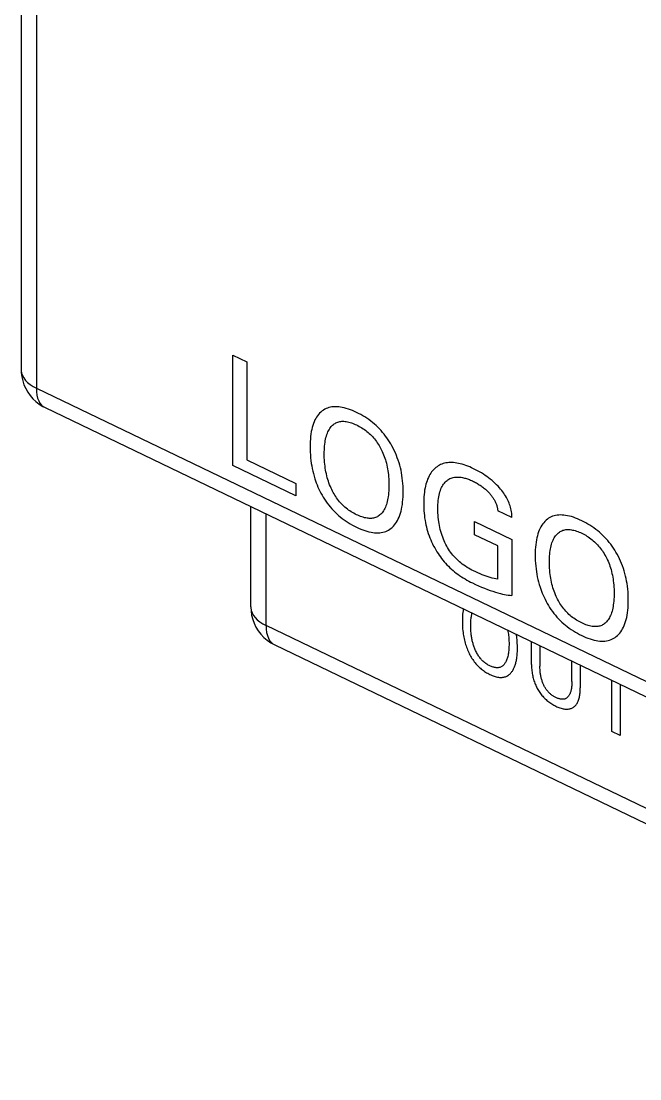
# Model space of a CAD drawing. Extents: x 0 to 420, y 0 to 297.
# Drawn here: x 150.88 to 165.53, y 126.44 to 151.48 of the extents above; entities that cross this region are included whole.
import ezdxf

# ---------------------------------------------------------------- set-up
doc = ezdxf.new("R2010")
doc.units = 0
doc.header["$LTSCALE"] = 23.1
doc.layers.add('40000_ISO', color=7, linetype='CONTINUOUS')

msp = doc.modelspace()

# ---------------------------------------------------------------- linework, layer by layer
at = {"layer": '40000_ISO', "color": 7, "linetype": 'CONTINUOUS'}
for p, q in [((150.879, 178.343), (150.879, 143.233)), ((151.239, 177.899), (151.239, 142.789)), ((155.889, 140.963), (155.889, 143.576)), ((155.889, 143.576), (156.225, 143.414)), ((150.879, 143.233), (150.882, 143.155)), ((150.879, 143.233), (150.88, 143.211)), ((156.225, 143.414), (156.225, 141.097)), ((150.88, 143.211), (150.889, 143.151)), ((150.882, 143.155), (150.894, 143.059)), ((150.889, 143.151), (150.91, 143.091)), ((150.894, 143.059), (150.916, 142.964)), ((150.91, 143.091), (150.941, 143.034)), ((150.941, 143.034), (150.982, 142.978)), ((150.982, 142.978), (151.033, 142.925)), ((150.916, 142.964), (150.946, 142.872)), ((150.946, 142.872), (150.986, 142.783)), ((150.986, 142.783), (151.034, 142.698)), ((151.033, 142.925), (151.093, 142.876)), ((151.093, 142.876), (151.162, 142.83)), ((151.162, 142.83), (151.239, 142.789)), ((151.239, 142.789), (151.243, 142.707)), ((151.239, 142.789), (204.65, 117.116)), ((151.034, 142.698), (151.091, 142.617)), ((151.091, 142.617), (151.156, 142.543)), ((151.156, 142.543), (151.227, 142.474)), ((151.227, 142.474), (151.306, 142.413)), ((151.243, 142.707), (151.253, 142.629)), ((151.253, 142.629), (151.27, 142.559)), ((151.27, 142.559), (151.294, 142.496)), ((151.294, 142.496), (151.325, 142.441)), ((151.306, 142.413), (151.391, 142.36)), ((151.325, 142.441), (151.361, 142.394)), ((151.361, 142.394), (151.403, 142.357)), ((151.391, 142.36), (151.446, 142.332)), ((151.403, 142.357), (151.446, 142.332)), ((151.446, 142.332), (204.857, 116.658)), ((157.974, 142.225), (157.947, 142.199)), ((157.982, 142.232), (157.974, 142.225)), ((158.009, 142.255), (157.982, 142.232)), ((158.038, 142.275), (158.009, 142.255)), ((158.068, 142.293), (158.038, 142.275)), ((158.1, 142.308), (158.068, 142.293)), ((158.133, 142.322), (158.1, 142.308)), ((158.167, 142.333), (158.133, 142.322)), ((158.203, 142.342), (158.167, 142.333)), ((158.24, 142.349), (158.203, 142.342)), ((158.279, 142.352), (158.24, 142.349)), ((158.318, 142.354), (158.279, 142.352)), ((158.358, 142.353), (158.318, 142.354)), ((158.399, 142.35), (158.358, 142.353)), ((158.441, 142.345), (158.399, 142.35)), ((158.483, 142.337), (158.441, 142.345)), ((158.53, 142.326), (158.483, 142.337)), ((158.578, 142.313), (158.53, 142.326)), ((158.627, 142.298), (158.578, 142.313)), ((158.675, 142.281), (158.627, 142.298)), ((158.724, 142.261), (158.675, 142.281)), ((158.773, 142.24), (158.724, 142.261)), ((158.822, 142.217), (158.773, 142.24)), ((158.871, 142.193), (158.822, 142.217)), ((157.817, 141.998), (157.8, 141.954)), ((157.837, 142.04), (157.817, 141.998)), ((157.855, 142.075), (157.837, 142.04)), ((157.876, 142.109), (157.855, 142.075)), ((157.898, 142.141), (157.876, 142.109)), ((157.921, 142.171), (157.898, 142.141)), ((157.947, 142.199), (157.921, 142.171)), ((158.312, 141.96), (158.333, 141.972)), ((158.333, 141.972), (158.354, 141.982)), ((158.354, 141.982), (158.376, 141.99)), ((158.376, 141.99), (158.399, 141.997)), ((158.399, 141.997), (158.423, 142.002)), ((158.423, 142.002), (158.447, 142.006)), ((158.447, 142.006), (158.472, 142.008)), ((158.472, 142.008), (158.497, 142.009)), ((158.497, 142.009), (158.523, 142.008)), ((158.523, 142.008), (158.55, 142.006)), ((158.55, 142.006), (158.576, 142.003)), ((158.576, 142.003), (158.606, 141.998)), ((158.606, 141.998), (158.636, 141.991)), ((158.636, 141.991), (158.667, 141.982)), ((158.667, 141.982), (158.698, 141.973)), ((158.698, 141.973), (158.728, 141.961)), ((158.919, 142.167), (158.871, 142.193)), ((158.968, 142.14), (158.919, 142.167)), ((159.016, 142.111), (158.968, 142.14)), ((159.064, 142.08), (159.016, 142.111)), ((159.112, 142.047), (159.064, 142.08)), ((159.159, 142.012), (159.112, 142.047)), ((159.201, 141.979), (159.159, 142.012)), ((159.243, 141.944), (159.201, 141.979)), ((157.749, 141.764), (157.74, 141.707)), ((157.759, 141.813), (157.749, 141.764)), ((157.771, 141.862), (157.759, 141.813)), ((157.784, 141.909), (157.771, 141.862)), ((157.8, 141.954), (157.784, 141.909)), ((158.118, 141.693), (158.13, 141.726)), ((158.13, 141.726), (158.143, 141.755)), ((158.143, 141.755), (158.156, 141.783)), ((158.156, 141.783), (158.171, 141.81)), ((158.171, 141.81), (158.187, 141.836)), ((158.187, 141.836), (158.204, 141.86)), ((158.204, 141.86), (158.222, 141.883)), ((158.222, 141.883), (158.238, 141.901)), ((158.238, 141.901), (158.255, 141.918)), ((158.255, 141.918), (158.273, 141.933)), ((158.273, 141.933), (158.292, 141.947)), ((158.292, 141.947), (158.312, 141.96)), ((158.728, 141.961), (158.76, 141.949)), ((158.76, 141.949), (158.791, 141.936)), ((158.791, 141.936), (158.822, 141.921)), ((158.822, 141.921), (158.853, 141.906)), ((158.853, 141.906), (158.884, 141.889)), ((158.884, 141.889), (158.916, 141.872)), ((158.916, 141.872), (158.947, 141.853)), ((158.947, 141.853), (158.977, 141.833)), ((158.977, 141.833), (159.008, 141.812)), ((159.008, 141.812), (159.038, 141.79)), ((159.038, 141.79), (159.068, 141.766)), ((159.068, 141.766), (159.095, 141.744)), ((159.095, 141.744), (159.122, 141.721)), ((159.122, 141.721), (159.148, 141.696)), ((159.283, 141.908), (159.243, 141.944)), ((159.324, 141.87), (159.283, 141.908)), ((159.363, 141.831), (159.324, 141.87)), ((159.401, 141.79), (159.363, 141.831)), ((159.438, 141.747), (159.401, 141.79)), ((159.474, 141.704), (159.438, 141.747)), ((157.721, 141.467), (157.72, 141.404)), ((157.723, 141.528), (157.721, 141.467)), ((157.727, 141.589), (157.723, 141.528)), ((157.733, 141.648), (157.727, 141.589)), ((157.74, 141.707), (157.733, 141.648)), ((158.065, 141.423), (158.069, 141.468)), ((158.069, 141.468), (158.075, 141.511)), ((158.075, 141.511), (158.081, 141.549)), ((158.081, 141.549), (158.089, 141.587)), ((158.089, 141.587), (158.097, 141.623)), ((158.097, 141.623), (158.107, 141.658)), ((158.107, 141.658), (158.118, 141.693)), ((159.148, 141.696), (159.173, 141.671)), ((159.173, 141.671), (159.198, 141.645)), ((159.198, 141.645), (159.222, 141.618)), ((159.222, 141.618), (159.246, 141.59)), ((159.246, 141.59), (159.269, 141.561)), ((159.269, 141.561), (159.291, 141.531)), ((159.291, 141.531), (159.313, 141.501)), ((159.313, 141.501), (159.333, 141.469)), ((159.333, 141.469), (159.353, 141.437)), ((159.508, 141.66), (159.474, 141.704)), ((159.541, 141.614), (159.508, 141.66)), ((159.573, 141.568), (159.541, 141.614)), ((159.604, 141.521), (159.573, 141.568)), ((159.633, 141.472), (159.604, 141.521)), ((159.66, 141.424), (159.633, 141.472)), ((157.72, 141.404), (157.721, 141.341)), ((157.721, 141.341), (157.723, 141.276)), ((157.723, 141.276), (157.727, 141.211)), ((158.057, 141.286), (158.059, 141.332)), ((158.057, 141.239), (158.057, 141.286)), ((158.057, 141.191), (158.057, 141.239)), ((158.059, 141.332), (158.061, 141.378)), ((158.061, 141.378), (158.065, 141.423)), ((159.353, 141.437), (159.372, 141.405)), ((159.372, 141.405), (159.39, 141.372)), ((159.39, 141.372), (159.407, 141.339)), ((159.407, 141.339), (159.423, 141.306)), ((159.423, 141.306), (159.428, 141.295)), ((159.428, 141.295), (159.446, 141.256)), ((159.446, 141.256), (159.462, 141.217)), ((159.462, 141.217), (159.477, 141.178)), ((159.689, 141.369), (159.66, 141.424)), ((159.716, 141.314), (159.689, 141.369)), ((159.742, 141.258), (159.716, 141.314)), ((159.766, 141.202), (159.742, 141.258)), ((157.386, 140.243), (155.889, 140.963)), ((156.225, 141.097), (157.386, 140.539)), ((157.727, 141.211), (157.732, 141.145)), ((157.732, 141.145), (157.74, 141.078)), ((157.74, 141.078), (157.749, 141.011)), ((157.749, 141.011), (157.759, 140.951)), ((158.058, 141.143), (158.057, 141.191)), ((158.061, 141.094), (158.058, 141.143)), ((158.064, 141.044), (158.061, 141.094)), ((158.069, 140.995), (158.064, 141.044)), ((158.075, 140.944), (158.069, 140.995)), ((159.477, 141.178), (159.491, 141.139)), ((159.491, 141.139), (159.503, 141.1)), ((159.503, 141.1), (159.515, 141.061)), ((159.515, 141.061), (159.527, 141.015)), ((159.527, 141.015), (159.538, 140.97)), ((159.538, 140.97), (159.548, 140.925)), ((159.787, 141.146), (159.766, 141.202)), ((159.807, 141.09), (159.787, 141.146)), ((159.827, 141.029), (159.807, 141.09)), ((159.844, 140.969), (159.827, 141.029)), ((159.86, 140.909), (159.844, 140.969)), ((160.782, 140.968), (160.754, 140.952)), ((160.811, 140.983), (160.782, 140.968)), ((160.841, 140.995), (160.811, 140.983)), ((160.872, 141.006), (160.841, 140.995)), ((160.904, 141.015), (160.872, 141.006)), ((160.938, 141.023), (160.904, 141.015)), ((160.972, 141.028), (160.938, 141.023)), ((161.008, 141.032), (160.972, 141.028)), ((161.044, 141.033), (161.008, 141.032)), ((161.081, 141.033), (161.044, 141.033)), ((161.119, 141.03), (161.081, 141.033)), ((161.157, 141.026), (161.119, 141.03)), ((161.195, 141.021), (161.157, 141.026)), ((161.234, 141.013), (161.195, 141.021)), ((161.278, 141.003), (161.234, 141.013)), ((161.322, 140.991), (161.278, 141.003)), ((161.367, 140.978), (161.322, 140.991)), ((161.411, 140.962), (161.367, 140.978)), ((157.759, 140.951), (157.77, 140.891)), ((157.77, 140.891), (157.783, 140.83)), ((157.783, 140.83), (157.798, 140.769)), ((157.798, 140.769), (157.815, 140.708)), ((158.081, 140.9), (158.075, 140.944)), ((158.088, 140.855), (158.081, 140.9)), ((158.096, 140.81), (158.088, 140.855)), ((158.106, 140.764), (158.096, 140.81)), ((158.117, 140.719), (158.106, 140.764)), ((158.129, 140.673), (158.117, 140.719)), ((159.548, 140.925), (159.557, 140.881)), ((159.557, 140.881), (159.564, 140.837)), ((159.564, 140.837), (159.57, 140.793)), ((159.57, 140.793), (159.576, 140.743)), ((159.576, 140.743), (159.581, 140.694)), ((159.874, 140.849), (159.86, 140.909)), ((159.886, 140.789), (159.874, 140.849)), ((159.896, 140.73), (159.886, 140.789)), ((159.905, 140.664), (159.896, 140.73)), ((160.54, 140.716), (160.522, 140.679)), ((160.559, 140.749), (160.54, 140.716)), ((160.579, 140.781), (160.559, 140.749)), ((160.6, 140.811), (160.579, 140.781)), ((160.623, 140.839), (160.6, 140.811)), ((160.648, 140.866), (160.623, 140.839)), ((160.673, 140.891), (160.648, 140.866)), ((160.701, 140.914), (160.673, 140.891)), ((160.727, 140.934), (160.701, 140.914)), ((160.754, 140.952), (160.727, 140.934)), ((161.456, 140.945), (161.411, 140.962)), ((161.501, 140.927), (161.456, 140.945)), ((161.546, 140.907), (161.501, 140.927)), ((161.591, 140.886), (161.546, 140.907)), ((161.638, 140.863), (161.591, 140.886)), ((161.685, 140.839), (161.638, 140.863)), ((161.731, 140.813), (161.685, 140.839)), ((161.778, 140.786), (161.731, 140.813)), ((161.824, 140.757), (161.778, 140.786)), ((161.866, 140.729), (161.824, 140.757)), ((161.907, 140.7), (161.866, 140.729)), ((157.386, 140.539), (157.386, 140.243)), ((157.815, 140.708), (157.834, 140.646)), ((157.834, 140.646), (157.851, 140.598)), ((157.851, 140.598), (157.868, 140.549)), ((157.868, 140.549), (157.887, 140.501)), ((157.887, 140.501), (157.907, 140.452)), ((158.141, 140.631), (158.129, 140.673)), ((158.154, 140.59), (158.141, 140.631)), ((158.168, 140.548), (158.154, 140.59)), ((158.184, 140.507), (158.168, 140.548)), ((158.201, 140.465), (158.184, 140.507)), ((158.219, 140.424), (158.201, 140.465)), ((159.581, 140.694), (159.584, 140.646)), ((159.584, 140.646), (159.587, 140.598)), ((159.587, 140.598), (159.588, 140.55)), ((159.588, 140.55), (159.589, 140.503)), ((159.589, 140.503), (159.588, 140.455)), ((159.913, 140.599), (159.905, 140.664)), ((159.918, 140.535), (159.913, 140.599)), ((159.922, 140.471), (159.918, 140.535)), ((159.924, 140.407), (159.922, 140.471)), ((160.453, 140.474), (160.443, 140.43)), ((160.464, 140.517), (160.453, 140.474)), ((160.476, 140.56), (160.464, 140.517)), ((160.49, 140.601), (160.476, 140.56)), ((160.505, 140.641), (160.49, 140.601)), ((160.522, 140.679), (160.505, 140.641)), ((160.834, 140.439), (160.849, 140.468)), ((160.849, 140.468), (160.865, 140.496)), ((160.865, 140.496), (160.882, 140.522)), ((160.882, 140.522), (160.901, 140.546)), ((160.901, 140.546), (160.921, 140.569)), ((160.921, 140.569), (160.943, 140.591)), ((160.943, 140.591), (160.964, 140.608)), ((160.964, 140.608), (160.986, 140.624)), ((160.986, 140.624), (161.009, 140.639)), ((161.009, 140.639), (161.033, 140.652)), ((161.033, 140.652), (161.058, 140.663)), ((161.058, 140.663), (161.085, 140.672)), ((161.085, 140.672), (161.112, 140.679)), ((161.112, 140.679), (161.14, 140.684)), ((161.14, 140.684), (161.17, 140.688)), ((161.17, 140.688), (161.2, 140.689)), ((161.2, 140.689), (161.231, 140.689)), ((161.231, 140.689), (161.263, 140.687)), ((161.263, 140.687), (161.295, 140.683)), ((161.295, 140.683), (161.328, 140.677)), ((161.328, 140.677), (161.351, 140.672)), ((161.351, 140.672), (161.375, 140.666)), ((161.375, 140.666), (161.399, 140.66)), ((161.399, 140.66), (161.423, 140.653)), ((161.423, 140.653), (161.447, 140.645)), ((161.447, 140.645), (161.471, 140.636)), ((161.471, 140.636), (161.495, 140.627)), ((161.495, 140.627), (161.519, 140.617)), ((161.519, 140.617), (161.543, 140.607)), ((161.543, 140.607), (161.567, 140.596)), ((161.567, 140.596), (161.591, 140.584)), ((161.591, 140.584), (161.614, 140.573)), ((161.614, 140.573), (161.637, 140.561)), ((161.637, 140.561), (161.66, 140.549)), ((161.66, 140.549), (161.683, 140.536)), ((161.683, 140.536), (161.705, 140.522)), ((161.705, 140.522), (161.728, 140.508)), ((161.728, 140.508), (161.749, 140.495)), ((161.749, 140.495), (161.77, 140.48)), ((161.77, 140.48), (161.79, 140.465)), ((161.79, 140.465), (161.811, 140.45)), ((161.948, 140.67), (161.907, 140.7)), ((161.989, 140.638), (161.948, 140.67)), ((162.029, 140.605), (161.989, 140.638)), ((162.066, 140.573), (162.029, 140.605)), ((162.102, 140.539), (162.066, 140.573)), ((162.138, 140.505), (162.102, 140.539)), ((162.172, 140.469), (162.138, 140.505)), ((162.207, 140.431), (162.172, 140.469)), ((157.907, 140.452), (157.929, 140.404)), ((157.929, 140.404), (157.952, 140.357)), ((157.952, 140.357), (157.977, 140.309)), ((157.977, 140.309), (158.004, 140.26)), ((158.004, 140.26), (158.032, 140.211)), ((158.235, 140.39), (158.219, 140.424)), ((158.252, 140.357), (158.235, 140.39)), ((158.269, 140.323), (158.252, 140.357)), ((158.288, 140.29), (158.269, 140.323)), ((158.308, 140.257), (158.288, 140.29)), ((158.328, 140.225), (158.308, 140.257)), ((158.35, 140.194), (158.328, 140.225)), ((159.571, 140.224), (159.565, 140.186)), ((159.576, 140.269), (159.571, 140.224)), ((159.581, 140.315), (159.576, 140.269)), ((159.585, 140.361), (159.581, 140.315)), ((159.587, 140.408), (159.585, 140.361)), ((159.588, 140.455), (159.587, 140.408)), ((159.918, 140.157), (159.922, 140.219)), ((159.922, 140.219), (159.924, 140.281)), ((159.925, 140.345), (159.924, 140.407)), ((159.924, 140.281), (159.925, 140.345)), ((160.417, 140.221), (160.414, 140.166)), ((160.421, 140.274), (160.417, 140.221)), ((160.427, 140.327), (160.421, 140.274)), ((160.434, 140.379), (160.427, 140.327)), ((160.443, 140.43), (160.434, 140.379)), ((160.762, 140.178), (160.769, 140.223)), ((160.769, 140.223), (160.777, 140.262)), ((160.777, 140.262), (160.786, 140.299)), ((160.786, 140.299), (160.796, 140.336)), ((160.796, 140.336), (160.807, 140.372)), ((160.807, 140.372), (160.82, 140.406)), ((160.82, 140.406), (160.834, 140.439)), ((161.811, 140.45), (161.831, 140.434)), ((161.831, 140.434), (161.852, 140.417)), ((161.852, 140.417), (161.871, 140.401)), ((161.871, 140.401), (161.89, 140.384)), ((161.89, 140.384), (161.908, 140.367)), ((161.908, 140.367), (161.927, 140.349)), ((161.927, 140.349), (161.945, 140.33)), ((161.945, 140.33), (161.963, 140.312)), ((161.963, 140.312), (161.975, 140.297)), ((161.975, 140.297), (161.988, 140.283)), ((161.988, 140.283), (162, 140.268)), ((162, 140.268), (162.012, 140.253)), ((162.012, 140.253), (162.024, 140.238)), ((162.024, 140.238), (162.036, 140.223)), ((162.036, 140.223), (162.047, 140.207)), ((162.232, 140.401), (162.207, 140.431)), ((162.258, 140.37), (162.232, 140.401)), ((162.282, 140.339), (162.258, 140.37)), ((162.306, 140.306), (162.282, 140.339)), ((162.328, 140.273), (162.306, 140.306)), ((162.35, 140.24), (162.328, 140.273)), ((162.37, 140.206), (162.35, 140.24)), ((156.318, 137.615), (156.318, 139.99)), ((158.032, 140.211), (158.063, 140.163)), ((158.063, 140.163), (158.094, 140.115)), ((158.094, 140.115), (158.127, 140.069)), ((158.127, 140.069), (158.162, 140.024)), ((158.162, 140.024), (158.197, 139.98)), ((158.197, 139.98), (158.235, 139.937)), ((158.373, 140.163), (158.35, 140.194)), ((158.395, 140.134), (158.373, 140.163)), ((158.419, 140.105), (158.395, 140.134)), ((158.443, 140.078), (158.419, 140.105)), ((158.468, 140.051), (158.443, 140.078)), ((158.494, 140.025), (158.468, 140.051)), ((158.52, 140.001), (158.494, 140.025)), ((158.547, 139.977), (158.52, 140.001)), ((158.574, 139.954), (158.547, 139.977)), ((159.505, 139.975), (159.492, 139.946)), ((159.517, 140.005), (159.505, 139.975)), ((159.529, 140.039), (159.517, 140.005)), ((159.539, 140.074), (159.529, 140.039)), ((159.549, 140.111), (159.539, 140.074)), ((159.557, 140.148), (159.549, 140.111)), ((159.565, 140.186), (159.557, 140.148)), ((159.887, 139.929), (159.896, 139.979)), ((159.896, 139.979), (159.906, 140.037)), ((159.906, 140.037), (159.913, 140.097)), ((159.913, 140.097), (159.918, 140.157)), ((160.412, 140.111), (160.411, 140.055)), ((160.411, 140.055), (160.412, 140.001)), ((160.414, 140.166), (160.412, 140.111)), ((160.412, 140.001), (160.414, 139.946)), ((160.748, 139.99), (160.75, 140.038)), ((160.748, 139.942), (160.748, 139.99)), ((160.75, 140.038), (160.753, 140.086)), ((160.753, 140.086), (160.757, 140.132)), ((160.757, 140.132), (160.762, 140.178)), ((162.047, 140.207), (162.058, 140.191)), ((162.058, 140.191), (162.068, 140.175)), ((162.068, 140.175), (162.078, 140.158)), ((162.078, 140.158), (162.088, 140.141)), ((162.088, 140.141), (162.097, 140.123)), ((162.097, 140.123), (162.106, 140.106)), ((162.106, 140.106), (162.114, 140.088)), ((162.114, 140.088), (162.122, 140.071)), ((162.122, 140.071), (162.129, 140.053)), ((162.129, 140.053), (162.135, 140.035)), ((162.135, 140.035), (162.141, 140.019)), ((162.141, 140.019), (162.146, 140.003)), ((162.146, 140.003), (162.15, 139.986)), ((162.15, 139.986), (162.154, 139.97)), ((162.154, 139.97), (162.157, 139.954)), ((162.388, 140.173), (162.37, 140.206)), ((162.404, 140.14), (162.388, 140.173)), ((162.42, 140.107), (162.404, 140.14)), ((162.434, 140.073), (162.42, 140.107)), ((162.447, 140.04), (162.434, 140.073)), ((162.458, 140.006), (162.447, 140.04)), ((162.468, 139.972), (162.458, 140.006)), ((162.478, 139.936), (162.468, 139.972)), ((156.678, 137.171), (156.678, 139.817)), ((158.235, 139.937), (158.273, 139.895)), ((158.273, 139.895), (158.313, 139.855)), ((158.313, 139.855), (158.354, 139.816)), ((158.354, 139.816), (158.395, 139.779)), ((158.395, 139.779), (158.437, 139.744)), ((158.437, 139.744), (158.479, 139.71)), ((158.604, 139.93), (158.574, 139.954)), ((158.634, 139.908), (158.604, 139.93)), ((158.665, 139.886), (158.634, 139.908)), ((158.696, 139.866), (158.665, 139.886)), ((158.727, 139.847), (158.696, 139.866)), ((158.759, 139.83), (158.727, 139.847)), ((158.79, 139.813), (158.759, 139.83)), ((158.822, 139.797), (158.79, 139.813)), ((158.853, 139.783), (158.822, 139.797)), ((158.885, 139.769), (158.853, 139.783)), ((158.916, 139.757), (158.885, 139.769)), ((158.948, 139.745), (158.916, 139.757)), ((158.979, 139.736), (158.948, 139.745)), ((159.01, 139.727), (158.979, 139.736)), ((159.04, 139.72), (159.01, 139.727)), ((159.07, 139.715), (159.04, 139.72)), ((159.097, 139.712), (159.07, 139.715)), ((159.124, 139.71), (159.097, 139.712)), ((159.176, 139.711), (159.15, 139.71)), ((159.201, 139.714), (159.176, 139.711)), ((159.225, 139.718), (159.201, 139.714)), ((159.249, 139.723), (159.225, 139.718)), ((159.272, 139.731), (159.249, 139.723)), ((159.294, 139.74), (159.272, 139.731)), ((159.316, 139.75), (159.294, 139.74)), ((159.337, 139.763), (159.316, 139.75)), ((159.357, 139.776), (159.337, 139.763)), ((159.376, 139.791), (159.357, 139.776)), ((159.394, 139.808), (159.376, 139.791)), ((159.411, 139.825), (159.394, 139.808)), ((159.427, 139.844), (159.411, 139.825)), ((159.445, 139.867), (159.427, 139.844)), ((159.462, 139.892), (159.445, 139.867)), ((159.477, 139.919), (159.462, 139.892)), ((159.492, 139.946), (159.477, 139.919)), ((159.81, 139.697), (159.83, 139.74)), ((159.83, 139.74), (159.847, 139.785)), ((159.847, 139.785), (159.862, 139.831)), ((159.862, 139.831), (159.875, 139.879)), ((159.875, 139.879), (159.887, 139.929)), ((160.414, 139.946), (160.417, 139.89)), ((160.417, 139.89), (160.421, 139.834)), ((160.421, 139.834), (160.427, 139.778)), ((160.427, 139.778), (160.434, 139.721)), ((160.434, 139.721), (160.443, 139.663)), ((160.748, 139.891), (160.748, 139.942)), ((160.75, 139.841), (160.748, 139.891)), ((160.752, 139.789), (160.75, 139.841)), ((160.756, 139.737), (160.752, 139.789)), ((160.762, 139.685), (160.756, 139.737)), ((162.157, 139.954), (162.16, 139.939)), ((162.16, 139.939), (162.162, 139.923)), ((162.162, 139.923), (162.164, 139.907)), ((162.164, 139.907), (162.165, 139.892)), ((162.501, 139.73), (162.165, 139.892)), ((162.486, 139.901), (162.478, 139.936)), ((162.492, 139.865), (162.486, 139.901)), ((162.497, 139.831), (162.492, 139.865)), ((162.5, 139.796), (162.497, 139.831)), ((162.501, 139.763), (162.5, 139.796)), ((162.501, 139.73), (162.501, 139.763)), ((163.37, 139.712), (163.341, 139.692)), ((163.4, 139.73), (163.37, 139.712)), ((163.432, 139.746), (163.4, 139.73)), ((163.465, 139.759), (163.432, 139.746)), ((163.499, 139.771), (163.465, 139.759)), ((163.534, 139.779), (163.499, 139.771)), ((163.572, 139.786), (163.534, 139.779)), ((163.61, 139.79), (163.572, 139.786)), ((163.65, 139.791), (163.61, 139.79)), ((163.69, 139.79), (163.65, 139.791)), ((163.731, 139.787), (163.69, 139.79)), ((163.772, 139.782), (163.731, 139.787)), ((163.814, 139.774), (163.772, 139.782)), ((163.862, 139.764), (163.814, 139.774)), ((163.91, 139.751), (163.862, 139.764)), ((163.958, 139.735), (163.91, 139.751)), ((164.007, 139.718), (163.958, 139.735)), ((164.055, 139.699), (164.007, 139.718)), ((158.479, 139.71), (158.527, 139.675)), ((158.527, 139.675), (158.576, 139.641)), ((158.576, 139.641), (158.624, 139.609)), ((158.624, 139.609), (158.674, 139.58)), ((158.674, 139.58), (158.723, 139.552)), ((158.723, 139.552), (158.772, 139.526)), ((158.772, 139.526), (158.822, 139.501)), ((158.822, 139.501), (158.871, 139.478)), ((158.871, 139.478), (158.921, 139.457)), ((159.15, 139.71), (159.124, 139.71)), ((159.611, 139.454), (159.64, 139.475)), ((159.64, 139.475), (159.667, 139.498)), ((159.667, 139.498), (159.696, 139.526)), ((159.696, 139.526), (159.722, 139.556)), ((159.722, 139.556), (159.747, 139.589)), ((159.747, 139.589), (159.77, 139.623)), ((159.77, 139.623), (159.791, 139.659)), ((159.791, 139.659), (159.81, 139.697)), ((160.443, 139.663), (160.453, 139.612)), ((160.453, 139.612), (160.463, 139.56)), ((160.463, 139.56), (160.475, 139.508)), ((160.475, 139.508), (160.489, 139.456)), ((160.769, 139.632), (160.762, 139.685)), ((160.776, 139.586), (160.769, 139.632)), ((160.784, 139.539), (160.776, 139.586)), ((160.794, 139.492), (160.784, 139.539)), ((160.805, 139.445), (160.794, 139.492)), ((161.614, 139.324), (161.614, 139.635)), ((161.614, 139.635), (162.501, 139.208)), ((163.168, 139.477), (163.149, 139.435)), ((163.187, 139.512), (163.168, 139.477)), ((163.207, 139.546), (163.187, 139.512)), ((163.229, 139.578), (163.207, 139.546)), ((163.253, 139.608), (163.229, 139.578)), ((163.278, 139.636), (163.253, 139.608)), ((163.305, 139.663), (163.278, 139.636)), ((163.313, 139.67), (163.305, 139.663)), ((163.341, 139.692), (163.313, 139.67)), ((164.104, 139.677), (164.055, 139.699)), ((164.153, 139.655), (164.104, 139.677)), ((164.202, 139.63), (164.153, 139.655)), ((164.251, 139.605), (164.202, 139.63)), ((164.299, 139.577), (164.251, 139.605)), ((164.348, 139.548), (164.299, 139.577)), ((164.396, 139.517), (164.348, 139.548)), ((164.443, 139.484), (164.396, 139.517)), ((164.491, 139.449), (164.443, 139.484)), ((158.921, 139.457), (158.97, 139.437)), ((158.97, 139.437), (159.019, 139.42)), ((159.019, 139.42), (159.067, 139.405)), ((159.067, 139.405), (159.116, 139.392)), ((159.116, 139.392), (159.164, 139.382)), ((159.164, 139.382), (159.206, 139.374)), ((159.206, 139.374), (159.248, 139.369)), ((159.248, 139.369), (159.289, 139.367)), ((159.289, 139.367), (159.33, 139.367)), ((159.33, 139.367), (159.369, 139.369)), ((159.369, 139.369), (159.408, 139.373)), ((159.408, 139.373), (159.445, 139.381)), ((159.445, 139.381), (159.481, 139.39)), ((159.481, 139.39), (159.516, 139.403)), ((159.516, 139.403), (159.549, 139.417)), ((159.549, 139.417), (159.581, 139.434)), ((159.581, 139.434), (159.611, 139.454)), ((160.489, 139.456), (160.504, 139.404)), ((160.504, 139.404), (160.521, 139.351)), ((160.521, 139.351), (160.539, 139.298)), ((160.539, 139.298), (160.558, 139.25)), ((160.558, 139.25), (160.578, 139.201)), ((160.817, 139.397), (160.805, 139.445)), ((160.831, 139.349), (160.817, 139.397)), ((160.845, 139.307), (160.831, 139.349)), ((160.861, 139.264), (160.845, 139.307)), ((160.877, 139.221), (160.861, 139.264)), ((160.895, 139.178), (160.877, 139.221)), ((162.165, 139.059), (161.614, 139.324)), ((163.091, 139.251), (163.081, 139.201)), ((163.103, 139.299), (163.091, 139.251)), ((163.116, 139.346), (163.103, 139.299)), ((163.131, 139.391), (163.116, 139.346)), ((163.149, 139.435), (163.131, 139.391)), ((163.474, 139.193), (163.488, 139.221)), ((163.488, 139.221), (163.502, 139.248)), ((163.502, 139.248), (163.518, 139.273)), ((163.518, 139.273), (163.535, 139.298)), ((163.535, 139.298), (163.554, 139.321)), ((163.554, 139.321), (163.57, 139.338)), ((163.57, 139.338), (163.587, 139.355)), ((163.587, 139.355), (163.605, 139.37)), ((163.605, 139.37), (163.624, 139.385)), ((163.624, 139.385), (163.643, 139.398)), ((163.643, 139.398), (163.664, 139.409)), ((163.664, 139.409), (163.686, 139.419)), ((163.686, 139.419), (163.708, 139.428)), ((163.708, 139.428), (163.731, 139.434)), ((163.731, 139.434), (163.754, 139.44)), ((163.754, 139.44), (163.778, 139.443)), ((163.778, 139.443), (163.803, 139.446)), ((163.803, 139.446), (163.829, 139.446)), ((163.829, 139.446), (163.855, 139.446)), ((163.855, 139.446), (163.881, 139.444)), ((163.881, 139.444), (163.908, 139.44)), ((163.908, 139.44), (163.938, 139.435)), ((163.938, 139.435), (163.968, 139.428)), ((163.968, 139.428), (163.998, 139.42)), ((163.998, 139.42), (164.029, 139.41)), ((164.029, 139.41), (164.06, 139.399)), ((164.06, 139.399), (164.091, 139.386)), ((164.091, 139.386), (164.122, 139.373)), ((164.122, 139.373), (164.153, 139.358)), ((164.153, 139.358), (164.185, 139.343)), ((164.185, 139.343), (164.216, 139.326)), ((164.216, 139.326), (164.247, 139.309)), ((164.247, 139.309), (164.278, 139.29)), ((164.278, 139.29), (164.309, 139.27)), ((164.309, 139.27), (164.34, 139.249)), ((164.34, 139.249), (164.37, 139.227)), ((164.37, 139.227), (164.4, 139.204)), ((164.533, 139.416), (164.491, 139.449)), ((164.574, 139.381), (164.533, 139.416)), ((164.615, 139.345), (164.574, 139.381)), ((164.655, 139.307), (164.615, 139.345)), ((164.694, 139.268), (164.655, 139.307)), ((164.733, 139.227), (164.694, 139.268)), ((164.77, 139.185), (164.733, 139.227)), ((160.578, 139.201), (160.599, 139.152)), ((160.599, 139.152), (160.622, 139.104)), ((160.622, 139.104), (160.646, 139.056)), ((160.646, 139.056), (160.672, 139.009)), ((160.672, 139.009), (160.699, 138.962)), ((160.699, 138.962), (160.724, 138.92)), ((160.915, 139.136), (160.895, 139.178)), ((160.936, 139.094), (160.915, 139.136)), ((160.956, 139.056), (160.936, 139.094)), ((160.978, 139.018), (160.956, 139.056)), ((161.001, 138.981), (160.978, 139.018)), ((161.025, 138.944), (161.001, 138.981)), ((162.165, 138.268), (162.165, 139.059)), ((162.501, 139.208), (162.501, 137.886)), ((163.055, 138.965), (163.053, 138.904)), ((163.059, 139.026), (163.055, 138.965)), ((163.064, 139.085), (163.059, 139.026)), ((163.072, 139.144), (163.064, 139.085)), ((163.081, 139.201), (163.072, 139.144)), ((163.407, 138.949), (163.413, 138.987)), ((163.413, 138.987), (163.42, 139.024)), ((163.42, 139.024), (163.429, 139.06)), ((163.429, 139.06), (163.439, 139.096)), ((163.439, 139.096), (163.449, 139.13)), ((163.449, 139.13), (163.462, 139.164)), ((163.462, 139.164), (163.474, 139.193)), ((164.4, 139.204), (164.427, 139.181)), ((164.427, 139.181), (164.453, 139.158)), ((164.453, 139.158), (164.479, 139.134)), ((164.479, 139.134), (164.505, 139.108)), ((164.505, 139.108), (164.53, 139.082)), ((164.53, 139.082), (164.554, 139.055)), ((164.554, 139.055), (164.578, 139.027)), ((164.578, 139.027), (164.6, 138.999)), ((164.6, 138.999), (164.623, 138.969)), ((164.623, 138.969), (164.644, 138.938)), ((164.806, 139.142), (164.77, 139.185)), ((164.84, 139.097), (164.806, 139.142)), ((164.873, 139.052), (164.84, 139.097)), ((164.905, 139.005), (164.873, 139.052)), ((164.935, 138.958), (164.905, 139.005)), ((160.724, 138.92), (160.751, 138.879)), ((160.751, 138.879), (160.778, 138.839)), ((160.778, 138.839), (160.807, 138.799)), ((160.807, 138.799), (160.836, 138.76)), ((160.836, 138.76), (160.866, 138.722)), ((160.866, 138.722), (160.897, 138.685)), ((161.05, 138.908), (161.025, 138.944)), ((161.077, 138.873), (161.05, 138.908)), ((161.104, 138.839), (161.077, 138.873)), ((161.133, 138.806), (161.104, 138.839)), ((161.163, 138.773), (161.133, 138.806)), ((161.193, 138.742), (161.163, 138.773)), ((161.225, 138.712), (161.193, 138.742)), ((161.257, 138.683), (161.225, 138.712)), ((163.053, 138.904), (163.052, 138.842)), ((163.052, 138.842), (163.052, 138.778)), ((163.052, 138.778), (163.055, 138.713)), ((163.055, 138.713), (163.058, 138.648)), ((163.388, 138.676), (163.389, 138.723)), ((163.389, 138.723), (163.39, 138.769)), ((163.39, 138.769), (163.393, 138.815)), ((163.393, 138.815), (163.396, 138.86)), ((163.396, 138.86), (163.401, 138.905)), ((163.401, 138.905), (163.407, 138.949)), ((164.644, 138.938), (164.665, 138.907)), ((164.665, 138.907), (164.685, 138.875)), ((164.685, 138.875), (164.704, 138.842)), ((164.704, 138.842), (164.721, 138.81)), ((164.721, 138.81), (164.739, 138.777)), ((164.739, 138.777), (164.755, 138.743)), ((164.755, 138.743), (164.76, 138.733)), ((164.76, 138.733), (164.777, 138.694)), ((164.964, 138.91), (164.935, 138.958)), ((164.992, 138.861), (164.964, 138.91)), ((165.021, 138.806), (164.992, 138.861)), ((165.048, 138.751), (165.021, 138.806)), ((165.073, 138.695), (165.048, 138.751)), ((160.897, 138.685), (160.929, 138.649)), ((160.929, 138.649), (160.963, 138.613)), ((160.963, 138.613), (160.998, 138.577)), ((160.998, 138.577), (161.034, 138.543)), ((161.034, 138.543), (161.07, 138.51)), ((161.07, 138.51), (161.106, 138.478)), ((161.106, 138.478), (161.143, 138.447)), ((161.29, 138.656), (161.257, 138.683)), ((161.322, 138.63), (161.29, 138.656)), ((161.36, 138.602), (161.322, 138.63)), ((161.398, 138.576), (161.36, 138.602)), ((161.437, 138.551), (161.398, 138.576)), ((161.475, 138.528), (161.437, 138.551)), ((161.514, 138.506), (161.475, 138.528)), ((161.553, 138.486), (161.514, 138.506)), ((161.591, 138.466), (161.553, 138.486)), ((161.643, 138.441), (161.591, 138.466)), ((163.058, 138.648), (163.064, 138.582)), ((163.064, 138.582), (163.071, 138.516)), ((163.071, 138.516), (163.08, 138.448)), ((163.389, 138.628), (163.388, 138.676)), ((163.39, 138.58), (163.389, 138.628)), ((163.392, 138.531), (163.39, 138.58)), ((163.396, 138.482), (163.392, 138.531)), ((163.4, 138.432), (163.396, 138.482)), ((164.777, 138.694), (164.793, 138.654)), ((164.793, 138.654), (164.808, 138.615)), ((164.808, 138.615), (164.822, 138.576)), ((164.822, 138.576), (164.835, 138.537)), ((164.835, 138.537), (164.847, 138.498)), ((164.847, 138.498), (164.859, 138.453)), ((165.097, 138.639), (165.073, 138.695)), ((165.119, 138.583), (165.097, 138.639)), ((165.139, 138.527), (165.119, 138.583)), ((165.158, 138.467), (165.139, 138.527)), ((165.176, 138.406), (165.158, 138.467)), ((161.143, 138.447), (161.181, 138.417)), ((161.181, 138.417), (161.219, 138.389)), ((161.219, 138.389), (161.262, 138.359)), ((161.262, 138.359), (161.305, 138.33)), ((161.305, 138.33), (161.348, 138.302)), ((161.348, 138.302), (161.392, 138.276)), ((161.392, 138.276), (161.435, 138.251)), ((161.435, 138.251), (161.479, 138.227)), ((161.479, 138.227), (161.523, 138.204)), ((161.694, 138.418), (161.643, 138.441)), ((161.745, 138.396), (161.694, 138.418)), ((161.797, 138.376), (161.745, 138.396)), ((161.845, 138.358), (161.797, 138.376)), ((161.893, 138.341), (161.845, 138.358)), ((161.94, 138.325), (161.893, 138.341)), ((161.988, 138.31), (161.94, 138.325)), ((162.032, 138.297), (161.988, 138.31)), ((162.077, 138.286), (162.032, 138.297)), ((162.121, 138.276), (162.077, 138.286)), ((162.165, 138.268), (162.121, 138.276)), ((163.08, 138.448), (163.09, 138.388)), ((163.09, 138.388), (163.102, 138.328)), ((163.102, 138.328), (163.115, 138.267)), ((163.115, 138.267), (163.13, 138.206)), ((163.406, 138.382), (163.4, 138.432)), ((163.412, 138.337), (163.406, 138.382)), ((163.42, 138.292), (163.412, 138.337)), ((163.428, 138.247), (163.42, 138.292)), ((163.437, 138.202), (163.428, 138.247)), ((164.859, 138.453), (164.87, 138.408)), ((164.87, 138.408), (164.88, 138.363)), ((164.88, 138.363), (164.888, 138.318)), ((164.888, 138.318), (164.896, 138.274)), ((164.896, 138.274), (164.902, 138.23)), ((164.902, 138.23), (164.908, 138.181)), ((165.192, 138.346), (165.176, 138.406)), ((165.205, 138.286), (165.192, 138.346)), ((165.217, 138.227), (165.205, 138.286)), ((165.227, 138.168), (165.217, 138.227)), ((161.523, 138.204), (161.567, 138.181)), ((161.567, 138.181), (161.638, 138.147)), ((161.638, 138.147), (161.708, 138.115)), ((161.708, 138.115), (161.779, 138.085)), ((161.779, 138.085), (161.85, 138.056)), ((161.85, 138.056), (161.92, 138.029)), ((161.92, 138.029), (161.983, 138.006)), ((161.983, 138.006), (162.045, 137.984)), ((162.045, 137.984), (162.108, 137.965)), ((162.108, 137.965), (162.17, 137.946)), ((163.13, 138.206), (163.147, 138.145)), ((163.147, 138.145), (163.166, 138.083)), ((163.166, 138.083), (163.182, 138.035)), ((163.182, 138.035), (163.2, 137.986)), ((163.2, 137.986), (163.219, 137.938)), ((163.448, 138.156), (163.437, 138.202)), ((163.46, 138.11), (163.448, 138.156)), ((163.472, 138.069), (163.46, 138.11)), ((163.485, 138.027), (163.472, 138.069)), ((163.5, 137.986), (163.485, 138.027)), ((163.515, 137.944), (163.5, 137.986)), ((164.908, 138.181), (164.912, 138.132)), ((164.912, 138.132), (164.916, 138.083)), ((164.916, 138.083), (164.918, 138.035)), ((164.918, 138.035), (164.92, 137.987)), ((164.92, 137.987), (164.92, 137.94)), ((165.237, 138.102), (165.227, 138.168)), ((165.244, 138.036), (165.237, 138.102)), ((165.25, 137.972), (165.244, 138.036)), ((165.254, 137.908), (165.25, 137.972)), ((162.17, 137.946), (162.232, 137.93)), ((162.232, 137.93), (162.277, 137.92)), ((162.277, 137.92), (162.323, 137.91)), ((162.323, 137.91), (162.368, 137.902)), ((162.368, 137.902), (162.412, 137.895)), ((162.412, 137.895), (162.457, 137.89)), ((162.457, 137.89), (162.501, 137.886)), ((163.219, 137.938), (163.239, 137.89)), ((163.239, 137.89), (163.261, 137.842)), ((163.261, 137.842), (163.284, 137.794)), ((163.284, 137.794), (163.308, 137.746)), ((163.308, 137.746), (163.335, 137.697)), ((163.532, 137.903), (163.515, 137.944)), ((163.55, 137.861), (163.532, 137.903)), ((163.566, 137.827), (163.55, 137.861)), ((163.583, 137.794), (163.566, 137.827)), ((163.601, 137.76), (163.583, 137.794)), ((163.62, 137.727), (163.601, 137.76)), ((163.639, 137.695), (163.62, 137.727)), ((164.913, 137.752), (164.908, 137.706)), ((164.916, 137.798), (164.913, 137.752)), ((164.918, 137.845), (164.916, 137.798)), ((164.92, 137.892), (164.918, 137.845)), ((164.92, 137.94), (164.92, 137.892)), ((165.256, 137.845), (165.254, 137.908)), ((165.254, 137.656), (165.256, 137.719)), ((165.257, 137.782), (165.256, 137.845)), ((165.256, 137.719), (165.257, 137.782)), ((156.318, 137.615), (156.322, 137.516)), ((156.318, 137.615), (156.318, 137.592)), ((156.318, 137.592), (156.328, 137.532)), ((156.322, 137.516), (156.337, 137.417)), ((156.328, 137.532), (156.348, 137.473)), ((156.348, 137.473), (156.379, 137.415)), ((161.339, 137.483), (161.334, 137.442)), ((161.344, 137.522), (161.339, 137.483)), ((161.348, 137.546), (161.344, 137.522)), ((161.353, 137.57), (161.348, 137.546)), ((161.552, 137.451), (161.557, 137.472)), ((163.335, 137.697), (163.364, 137.648)), ((163.364, 137.648), (163.394, 137.6)), ((163.394, 137.6), (163.426, 137.552)), ((163.426, 137.552), (163.459, 137.506)), ((163.459, 137.506), (163.493, 137.461)), ((163.493, 137.461), (163.529, 137.417)), ((163.66, 137.663), (163.639, 137.695)), ((163.682, 137.631), (163.66, 137.663)), ((163.704, 137.6), (163.682, 137.631)), ((163.727, 137.571), (163.704, 137.6)), ((163.75, 137.543), (163.727, 137.571)), ((163.775, 137.515), (163.75, 137.543)), ((163.8, 137.488), (163.775, 137.515)), ((163.825, 137.463), (163.8, 137.488)), ((163.851, 137.438), (163.825, 137.463)), ((164.86, 137.476), (164.848, 137.442)), ((164.871, 137.512), (164.86, 137.476)), ((164.881, 137.548), (164.871, 137.512)), ((164.889, 137.585), (164.881, 137.548)), ((164.896, 137.623), (164.889, 137.585)), ((164.902, 137.662), (164.896, 137.623)), ((164.908, 137.706), (164.902, 137.662)), ((165.228, 137.416), (165.237, 137.475)), ((165.237, 137.475), (165.245, 137.534)), ((165.245, 137.534), (165.25, 137.595)), ((165.25, 137.595), (165.254, 137.656)), ((156.337, 137.417), (156.362, 137.32)), ((156.362, 137.32), (156.396, 137.226)), ((156.379, 137.415), (156.42, 137.36)), ((156.396, 137.226), (156.44, 137.136)), ((156.42, 137.36), (156.471, 137.307)), ((156.471, 137.307), (156.532, 137.258)), ((156.532, 137.258), (156.601, 137.212)), ((156.601, 137.212), (156.678, 137.171)), ((161.328, 137.317), (161.327, 137.274)), ((161.327, 137.274), (161.328, 137.23)), ((161.329, 137.359), (161.328, 137.317)), ((161.328, 137.23), (161.329, 137.186)), ((161.331, 137.401), (161.329, 137.359)), ((161.334, 137.442), (161.331, 137.401)), ((161.526, 137.203), (161.527, 137.231)), ((161.527, 137.231), (161.528, 137.258)), ((161.528, 137.258), (161.529, 137.285)), ((161.529, 137.285), (161.531, 137.312)), ((161.531, 137.312), (161.534, 137.338)), ((161.534, 137.338), (161.537, 137.364)), ((161.537, 137.364), (161.54, 137.386)), ((161.54, 137.386), (161.544, 137.408)), ((161.544, 137.408), (161.548, 137.43)), ((161.548, 137.43), (161.552, 137.451)), ((163.529, 137.417), (163.566, 137.374)), ((163.566, 137.374), (163.605, 137.332)), ((163.605, 137.332), (163.645, 137.292)), ((163.645, 137.292), (163.685, 137.254)), ((163.685, 137.254), (163.726, 137.217)), ((163.726, 137.217), (163.768, 137.181)), ((163.878, 137.414), (163.851, 137.438)), ((163.905, 137.391), (163.878, 137.414)), ((163.935, 137.367), (163.905, 137.391)), ((163.966, 137.345), (163.935, 137.367)), ((163.997, 137.324), (163.966, 137.345)), ((164.028, 137.304), (163.997, 137.324)), ((164.059, 137.285), (164.028, 137.304)), ((164.09, 137.267), (164.059, 137.285)), ((164.122, 137.25), (164.09, 137.267)), ((164.153, 137.234), (164.122, 137.25)), ((164.185, 137.22), (164.153, 137.234)), ((164.216, 137.206), (164.185, 137.22)), ((164.688, 137.214), (164.668, 137.2)), ((164.707, 137.229), (164.688, 137.214)), ((164.725, 137.245), (164.707, 137.229)), ((164.742, 137.262), (164.725, 137.245)), ((164.758, 137.281), (164.742, 137.262)), ((164.776, 137.305), (164.758, 137.281)), ((164.793, 137.33), (164.776, 137.305)), ((164.809, 137.356), (164.793, 137.33)), ((164.823, 137.384), (164.809, 137.356)), ((164.836, 137.412), (164.823, 137.384)), ((164.848, 137.442), (164.836, 137.412)), ((165.161, 137.177), (165.178, 137.222)), ((165.178, 137.222), (165.193, 137.269)), ((165.193, 137.269), (165.207, 137.317)), ((165.207, 137.317), (165.218, 137.366)), ((165.218, 137.366), (165.228, 137.416)), ((156.44, 137.136), (156.493, 137.049)), ((156.493, 137.049), (156.554, 136.969)), ((156.554, 136.969), (156.626, 136.893)), ((156.678, 137.171), (156.681, 137.088)), ((210.089, 111.497), (156.678, 137.171)), ((156.681, 137.088), (156.692, 137.011)), ((156.692, 137.011), (156.709, 136.94)), ((161.329, 137.186), (161.331, 137.141)), ((161.331, 137.141), (161.334, 137.096)), ((161.334, 137.096), (161.339, 137.051)), ((161.339, 137.051), (161.344, 137.005)), ((161.344, 137.005), (161.349, 136.97)), ((161.349, 136.97), (161.354, 136.935)), ((161.526, 137.176), (161.526, 137.203)), ((161.526, 137.148), (161.526, 137.176)), ((161.527, 137.119), (161.526, 137.148)), ((161.528, 137.091), (161.527, 137.119)), ((161.529, 137.062), (161.528, 137.091)), ((161.531, 137.033), (161.529, 137.062)), ((161.534, 137.004), (161.531, 137.033)), ((161.537, 136.974), (161.534, 137.004)), ((161.539, 136.951), (161.537, 136.974)), ((162.401, 137.066), (162.407, 137.034)), ((162.407, 137.034), (162.412, 137.002)), ((162.412, 137.002), (162.417, 136.97)), ((162.417, 136.97), (162.421, 136.939)), ((162.609, 136.94), (162.605, 136.968)), ((163.768, 137.181), (163.811, 137.148)), ((163.811, 137.148), (163.859, 137.112)), ((163.859, 137.112), (163.907, 137.078)), ((163.907, 137.078), (163.956, 137.047)), ((163.956, 137.047), (164.005, 137.017)), ((164.005, 137.017), (164.054, 136.989)), ((164.054, 136.989), (164.104, 136.963)), ((164.104, 136.963), (164.153, 136.938)), ((164.248, 137.194), (164.216, 137.206)), ((164.279, 137.183), (164.248, 137.194)), ((164.31, 137.173), (164.279, 137.183)), ((164.341, 137.165), (164.31, 137.173)), ((164.372, 137.158), (164.341, 137.165)), ((164.402, 137.152), (164.372, 137.158)), ((164.429, 137.149), (164.402, 137.152)), ((164.456, 137.147), (164.429, 137.149)), ((164.482, 137.147), (164.456, 137.147)), ((164.507, 137.148), (164.482, 137.147)), ((164.533, 137.151), (164.507, 137.148)), ((164.557, 137.155), (164.533, 137.151)), ((164.581, 137.161), (164.557, 137.155)), ((164.603, 137.168), (164.581, 137.161)), ((164.626, 137.177), (164.603, 137.168)), ((164.648, 137.188), (164.626, 137.177)), ((164.668, 137.2), (164.648, 137.188)), ((164.999, 136.936), (165.027, 136.964)), ((165.027, 136.964), (165.054, 136.994)), ((165.054, 136.994), (165.079, 137.026)), ((165.079, 137.026), (165.101, 137.06)), ((165.101, 137.06), (165.123, 137.096)), ((165.123, 137.096), (165.142, 137.134)), ((165.142, 137.134), (165.161, 137.177)), ((156.626, 136.893), (156.702, 136.826)), ((156.702, 136.826), (156.788, 136.766)), ((156.709, 136.94), (156.733, 136.877)), ((156.733, 136.877), (156.763, 136.822)), ((156.763, 136.822), (156.8, 136.776)), ((156.788, 136.766), (156.884, 136.713)), ((156.8, 136.776), (156.842, 136.739)), ((156.842, 136.739), (156.884, 136.713)), ((156.884, 136.713), (210.296, 111.04)), ((161.354, 136.935), (161.361, 136.9)), ((161.361, 136.9), (161.368, 136.865)), ((161.368, 136.865), (161.376, 136.829)), ((161.376, 136.829), (161.385, 136.794)), ((161.385, 136.794), (161.394, 136.758)), ((161.394, 136.758), (161.404, 136.726)), ((161.404, 136.726), (161.414, 136.694)), ((161.542, 136.929), (161.539, 136.951)), ((161.546, 136.906), (161.542, 136.929)), ((161.549, 136.883), (161.546, 136.906)), ((161.554, 136.86), (161.549, 136.883)), ((161.558, 136.837), (161.554, 136.86)), ((161.563, 136.813), (161.558, 136.837)), ((161.569, 136.79), (161.563, 136.813)), ((161.574, 136.769), (161.569, 136.79)), ((161.579, 136.748), (161.574, 136.769)), ((161.585, 136.728), (161.579, 136.748)), ((161.592, 136.707), (161.585, 136.728)), ((161.599, 136.686), (161.592, 136.707)), ((162.421, 136.939), (162.424, 136.905)), ((162.424, 136.905), (162.427, 136.872)), ((162.427, 136.872), (162.429, 136.839)), ((162.429, 136.839), (162.431, 136.806)), ((162.431, 136.806), (162.432, 136.773)), ((162.432, 136.708), (162.431, 136.675)), ((162.432, 136.773), (162.432, 136.74)), ((162.432, 136.74), (162.432, 136.708)), ((162.613, 136.911), (162.609, 136.94)), ((162.618, 136.877), (162.613, 136.911)), ((162.621, 136.844), (162.618, 136.877)), ((162.624, 136.811), (162.621, 136.844)), ((162.627, 136.777), (162.624, 136.811)), ((162.628, 136.745), (162.627, 136.777)), ((162.63, 136.712), (162.628, 136.745)), ((162.63, 136.68), (162.63, 136.712)), ((162.965, 136.255), (162.965, 136.795)), ((164.153, 136.938), (164.203, 136.915)), ((164.203, 136.915), (164.252, 136.894)), ((164.252, 136.894), (164.301, 136.875)), ((164.301, 136.875), (164.35, 136.857)), ((164.35, 136.857), (164.399, 136.842)), ((164.399, 136.842), (164.447, 136.829)), ((164.447, 136.829), (164.495, 136.819)), ((164.495, 136.819), (164.538, 136.812)), ((164.538, 136.812), (164.58, 136.807)), ((164.58, 136.807), (164.621, 136.804)), ((164.621, 136.804), (164.661, 136.804)), ((164.661, 136.804), (164.701, 136.806)), ((164.701, 136.806), (164.74, 136.811)), ((164.74, 136.811), (164.777, 136.818)), ((164.777, 136.818), (164.813, 136.828)), ((164.813, 136.828), (164.847, 136.84)), ((164.847, 136.84), (164.88, 136.855)), ((164.88, 136.855), (164.912, 136.872)), ((164.912, 136.872), (164.942, 136.891)), ((164.942, 136.891), (164.971, 136.912)), ((164.971, 136.912), (164.999, 136.936)), ((161.414, 136.694), (161.425, 136.661)), ((161.425, 136.661), (161.437, 136.629)), ((161.437, 136.629), (161.45, 136.597)), ((161.45, 136.597), (161.464, 136.565)), ((161.464, 136.565), (161.479, 136.533)), ((161.479, 136.533), (161.492, 136.505)), ((161.492, 136.505), (161.507, 136.477)), ((161.507, 136.477), (161.522, 136.449)), ((161.606, 136.665), (161.599, 136.686)), ((161.614, 136.644), (161.606, 136.665)), ((161.622, 136.623), (161.614, 136.644)), ((161.631, 136.601), (161.622, 136.623)), ((161.641, 136.579), (161.631, 136.601)), ((161.651, 136.557), (161.641, 136.579)), ((161.662, 136.535), (161.651, 136.557)), ((161.674, 136.514), (161.662, 136.535)), ((161.686, 136.492), (161.674, 136.514)), ((161.699, 136.471), (161.686, 136.492)), ((161.713, 136.451), (161.699, 136.471)), ((162.408, 136.469), (162.403, 136.444)), ((162.413, 136.495), (162.408, 136.469)), ((162.418, 136.522), (162.413, 136.495)), ((162.421, 136.548), (162.418, 136.522)), ((162.425, 136.579), (162.421, 136.548)), ((162.427, 136.611), (162.425, 136.579)), ((162.429, 136.643), (162.427, 136.611)), ((162.431, 136.675), (162.429, 136.643)), ((162.618, 136.425), (162.622, 136.456)), ((162.622, 136.456), (162.624, 136.487)), ((162.624, 136.487), (162.627, 136.518)), ((162.627, 136.518), (162.629, 136.55)), ((162.629, 136.55), (162.63, 136.582)), ((162.631, 136.647), (162.63, 136.68)), ((162.63, 136.582), (162.631, 136.615)), ((162.631, 136.615), (162.631, 136.647)), ((163.163, 136.699), (163.163, 136.213)), ((161.522, 136.449), (161.538, 136.422)), ((161.538, 136.422), (161.555, 136.395)), ((161.555, 136.395), (161.572, 136.368)), ((161.572, 136.368), (161.59, 136.342)), ((161.59, 136.342), (161.609, 136.317)), ((161.609, 136.317), (161.628, 136.293)), ((161.628, 136.293), (161.648, 136.269)), ((161.648, 136.269), (161.668, 136.246)), ((161.668, 136.246), (161.689, 136.224)), ((161.689, 136.224), (161.71, 136.203)), ((161.726, 136.432), (161.713, 136.451)), ((161.74, 136.414), (161.726, 136.432)), ((161.754, 136.396), (161.74, 136.414)), ((161.769, 136.379), (161.754, 136.396)), ((161.784, 136.362), (161.769, 136.379)), ((161.799, 136.346), (161.784, 136.362)), ((161.815, 136.331), (161.799, 136.346)), ((161.832, 136.316), (161.815, 136.331)), ((161.849, 136.301), (161.832, 136.316)), ((161.867, 136.287), (161.849, 136.301)), ((161.885, 136.274), (161.867, 136.287)), ((161.904, 136.262), (161.885, 136.274)), ((161.922, 136.25), (161.904, 136.262)), ((161.941, 136.239), (161.922, 136.25)), ((161.96, 136.229), (161.941, 136.239)), ((161.978, 136.22), (161.96, 136.229)), ((161.997, 136.211), (161.978, 136.22)), ((162.016, 136.203), (161.997, 136.211)), ((162.271, 136.211), (162.258, 136.203)), ((162.284, 136.22), (162.271, 136.211)), ((162.295, 136.231), (162.284, 136.22)), ((162.306, 136.242), (162.295, 136.231)), ((162.317, 136.254), (162.306, 136.242)), ((162.327, 136.267), (162.317, 136.254)), ((162.336, 136.28), (162.327, 136.267)), ((162.347, 136.297), (162.336, 136.28)), ((162.357, 136.315), (162.347, 136.297)), ((162.366, 136.334), (162.357, 136.315)), ((162.375, 136.354), (162.366, 136.334)), ((162.382, 136.374), (162.375, 136.354)), ((162.389, 136.395), (162.382, 136.374)), ((162.396, 136.419), (162.389, 136.395)), ((162.403, 136.444), (162.396, 136.419)), ((162.563, 136.197), (162.571, 136.217)), ((162.571, 136.217), (162.578, 136.238)), ((162.578, 136.238), (162.584, 136.259)), ((162.584, 136.259), (162.591, 136.281)), ((162.591, 136.281), (162.596, 136.303)), ((162.596, 136.303), (162.601, 136.326)), ((162.601, 136.326), (162.606, 136.348)), ((162.606, 136.348), (162.61, 136.371)), ((162.61, 136.371), (162.614, 136.395)), ((162.614, 136.395), (162.618, 136.425)), ((162.965, 136.255), (162.965, 136.225)), ((162.965, 136.225), (162.966, 136.194)), ((163.164, 136.187), (163.163, 136.213)), ((163.921, 135.849), (163.921, 136.335)), ((164.119, 136.24), (164.119, 135.7)), ((161.71, 136.203), (161.732, 136.183)), ((161.732, 136.183), (161.754, 136.163)), ((161.754, 136.163), (161.776, 136.144)), ((161.776, 136.144), (161.8, 136.125)), ((161.8, 136.125), (161.825, 136.107)), ((161.825, 136.107), (161.851, 136.089)), ((161.851, 136.089), (161.876, 136.073)), ((161.876, 136.073), (161.901, 136.057)), ((161.901, 136.057), (161.927, 136.043)), ((161.927, 136.043), (161.953, 136.029)), ((161.953, 136.029), (161.978, 136.016)), ((161.978, 136.016), (162.004, 136.004)), ((162.004, 136.004), (162.03, 135.993)), ((162.035, 136.196), (162.016, 136.203)), ((162.03, 135.993), (162.055, 135.983)), ((162.053, 136.19), (162.035, 136.196)), ((162.072, 136.185), (162.053, 136.19)), ((162.055, 135.983), (162.081, 135.974)), ((162.09, 136.181), (162.072, 136.185)), ((162.081, 135.974), (162.106, 135.966)), ((162.108, 136.177), (162.09, 136.181)), ((162.106, 135.966), (162.131, 135.96)), ((162.125, 136.175), (162.108, 136.177)), ((162.142, 136.174), (162.125, 136.175)), ((162.131, 135.96), (162.156, 135.954)), ((162.158, 136.174), (162.142, 136.174)), ((162.173, 136.175), (162.158, 136.174)), ((162.188, 136.177), (162.173, 136.175)), ((162.203, 136.18), (162.188, 136.177)), ((162.217, 136.184), (162.203, 136.18)), ((162.231, 136.189), (162.217, 136.184)), ((162.245, 136.195), (162.231, 136.189)), ((162.258, 136.203), (162.245, 136.195)), ((162.309, 135.952), (162.328, 135.957)), ((162.328, 135.957), (162.347, 135.962)), ((162.347, 135.962), (162.366, 135.97)), ((162.366, 135.97), (162.384, 135.978)), ((162.384, 135.978), (162.402, 135.988)), ((162.402, 135.988), (162.419, 135.999)), ((162.419, 135.999), (162.435, 136.011)), ((162.435, 136.011), (162.45, 136.025)), ((162.45, 136.025), (162.464, 136.039)), ((162.464, 136.039), (162.478, 136.054)), ((162.478, 136.054), (162.49, 136.067)), ((162.49, 136.067), (162.501, 136.082)), ((162.501, 136.082), (162.511, 136.097)), ((162.511, 136.097), (162.521, 136.112)), ((162.521, 136.112), (162.53, 136.128)), ((162.53, 136.128), (162.539, 136.145)), ((162.539, 136.145), (162.548, 136.162)), ((162.548, 136.162), (162.556, 136.179)), ((162.556, 136.179), (162.563, 136.197)), ((162.966, 136.194), (162.967, 136.164)), ((162.967, 136.164), (162.97, 136.133)), ((162.97, 136.133), (162.973, 136.101)), ((162.973, 136.101), (162.977, 136.07)), ((162.977, 136.07), (162.981, 136.038)), ((162.981, 136.038), (162.986, 136.009)), ((162.986, 136.009), (162.992, 135.981)), ((162.992, 135.981), (162.998, 135.953)), ((163.164, 136.161), (163.164, 136.187)), ((163.166, 136.134), (163.164, 136.161)), ((163.168, 136.108), (163.166, 136.134)), ((163.17, 136.081), (163.168, 136.108)), ((163.173, 136.054), (163.17, 136.081)), ((163.176, 136.033), (163.173, 136.054)), ((163.179, 136.012), (163.176, 136.033)), ((163.183, 135.992), (163.179, 136.012)), ((163.187, 135.971), (163.183, 135.992)), ((163.191, 135.95), (163.187, 135.971)), ((162.156, 135.954), (162.181, 135.95)), ((162.181, 135.95), (162.203, 135.947)), ((162.203, 135.947), (162.225, 135.946)), ((162.225, 135.946), (162.246, 135.946)), ((162.246, 135.946), (162.268, 135.947)), ((162.268, 135.947), (162.288, 135.949)), ((162.288, 135.949), (162.309, 135.952)), ((162.998, 135.953), (163.005, 135.924)), ((163.005, 135.924), (163.013, 135.895)), ((163.013, 135.895), (163.022, 135.867)), ((163.022, 135.867), (163.032, 135.838)), ((163.032, 135.838), (163.041, 135.812)), ((163.041, 135.812), (163.052, 135.785)), ((163.052, 135.785), (163.063, 135.759)), ((163.063, 135.759), (163.075, 135.733)), ((163.075, 135.733), (163.088, 135.707)), ((163.088, 135.707), (163.101, 135.682)), ((163.196, 135.929), (163.191, 135.95)), ((163.202, 135.908), (163.196, 135.929)), ((163.207, 135.889), (163.202, 135.908)), ((163.213, 135.87), (163.207, 135.889)), ((163.22, 135.851), (163.213, 135.87)), ((163.226, 135.832), (163.22, 135.851)), ((163.234, 135.813), (163.226, 135.832)), ((163.242, 135.794), (163.234, 135.813)), ((163.25, 135.776), (163.242, 135.794)), ((163.258, 135.759), (163.25, 135.776)), ((163.266, 135.742), (163.258, 135.759)), ((163.275, 135.726), (163.266, 135.742)), ((163.284, 135.709), (163.275, 135.726)), ((163.294, 135.693), (163.284, 135.709)), ((163.914, 135.722), (163.911, 135.698)), ((163.917, 135.747), (163.914, 135.722)), ((163.919, 135.772), (163.917, 135.747)), ((163.92, 135.798), (163.919, 135.772)), ((163.921, 135.823), (163.92, 135.798)), ((163.921, 135.849), (163.921, 135.823)), ((164.863, 134.666), (164.863, 135.883)), ((165.062, 135.787), (165.062, 134.57)), ((163.101, 135.682), (163.116, 135.656)), ((163.116, 135.656), (163.13, 135.632)), ((163.13, 135.632), (163.145, 135.609)), ((163.145, 135.609), (163.161, 135.585)), ((163.161, 135.585), (163.177, 135.563)), ((163.177, 135.563), (163.194, 135.54)), ((163.194, 135.54), (163.212, 135.519)), ((163.212, 135.519), (163.23, 135.498)), ((163.23, 135.498), (163.249, 135.477)), ((163.249, 135.477), (163.269, 135.457)), ((163.269, 135.457), (163.289, 135.437)), ((163.304, 135.677), (163.294, 135.693)), ((163.315, 135.662), (163.304, 135.677)), ((163.326, 135.646), (163.315, 135.662)), ((163.337, 135.632), (163.326, 135.646)), ((163.349, 135.618), (163.337, 135.632)), ((163.36, 135.605), (163.349, 135.618)), ((163.372, 135.592), (163.36, 135.605)), ((163.385, 135.579), (163.372, 135.592)), ((163.398, 135.567), (163.385, 135.579)), ((163.411, 135.555), (163.398, 135.567)), ((163.424, 135.544), (163.411, 135.555)), ((163.438, 135.532), (163.424, 135.544)), ((163.453, 135.521), (163.438, 135.532)), ((163.467, 135.511), (163.453, 135.521)), ((163.482, 135.501), (163.467, 135.511)), ((163.497, 135.492), (163.482, 135.501)), ((163.512, 135.484), (163.497, 135.492)), ((163.528, 135.476), (163.512, 135.484)), ((163.543, 135.468), (163.528, 135.476)), ((163.558, 135.461), (163.543, 135.468)), ((163.573, 135.455), (163.558, 135.461)), ((163.588, 135.449), (163.573, 135.455)), ((163.801, 135.461), (163.792, 135.454)), ((163.81, 135.468), (163.801, 135.461)), ((163.819, 135.476), (163.81, 135.468)), ((163.827, 135.485), (163.819, 135.476)), ((163.835, 135.494), (163.827, 135.485)), ((163.844, 135.505), (163.835, 135.494)), ((163.851, 135.516), (163.844, 135.505)), ((163.859, 135.528), (163.851, 135.516)), ((163.865, 135.54), (163.859, 135.528)), ((163.872, 135.553), (163.865, 135.54)), ((163.878, 135.566), (163.872, 135.553)), ((163.883, 135.58), (163.878, 135.566)), ((163.888, 135.596), (163.883, 135.58)), ((163.893, 135.612), (163.888, 135.596)), ((163.898, 135.628), (163.893, 135.612)), ((163.902, 135.645), (163.898, 135.628)), ((163.906, 135.663), (163.902, 135.645)), ((163.909, 135.68), (163.906, 135.663)), ((163.911, 135.698), (163.909, 135.68)), ((164.092, 135.453), (164.097, 135.475)), ((164.097, 135.475), (164.102, 135.499)), ((164.102, 135.499), (164.107, 135.526)), ((164.107, 135.526), (164.111, 135.554)), ((164.111, 135.554), (164.114, 135.583)), ((164.114, 135.583), (164.116, 135.612)), ((164.116, 135.612), (164.118, 135.641)), ((164.118, 135.671), (164.119, 135.7)), ((164.118, 135.641), (164.118, 135.671)), ((163.289, 135.437), (163.309, 135.419)), ((163.309, 135.419), (163.33, 135.401)), ((163.33, 135.401), (163.351, 135.384)), ((163.351, 135.384), (163.372, 135.367)), ((163.372, 135.367), (163.396, 135.35)), ((163.396, 135.35), (163.42, 135.334)), ((163.42, 135.334), (163.444, 135.318)), ((163.444, 135.318), (163.468, 135.304)), ((163.468, 135.304), (163.493, 135.29)), ((163.493, 135.29), (163.517, 135.277)), ((163.517, 135.277), (163.542, 135.265)), ((163.542, 135.265), (163.566, 135.253)), ((163.566, 135.253), (163.591, 135.243)), ((163.603, 135.443), (163.588, 135.449)), ((163.591, 135.243), (163.615, 135.233)), ((163.618, 135.439), (163.603, 135.443)), ((163.615, 135.233), (163.639, 135.224)), ((163.633, 135.435), (163.618, 135.439)), ((163.648, 135.432), (163.633, 135.435)), ((163.639, 135.224), (163.663, 135.216)), ((163.662, 135.429), (163.648, 135.432)), ((163.675, 135.428), (163.662, 135.429)), ((163.663, 135.216), (163.687, 135.21)), ((163.688, 135.427), (163.675, 135.428)), ((163.687, 135.21), (163.711, 135.204)), ((163.701, 135.427), (163.688, 135.427)), ((163.713, 135.428), (163.701, 135.427)), ((163.711, 135.204), (163.733, 135.2)), ((163.726, 135.429), (163.713, 135.428)), ((163.737, 135.431), (163.726, 135.429)), ((163.749, 135.434), (163.737, 135.431)), ((163.76, 135.438), (163.749, 135.434)), ((163.771, 135.442), (163.76, 135.438)), ((163.781, 135.448), (163.771, 135.442)), ((163.792, 135.454), (163.781, 135.448)), ((163.871, 135.202), (163.889, 135.206)), ((163.889, 135.206), (163.906, 135.212)), ((163.906, 135.212), (163.922, 135.219)), ((163.922, 135.219), (163.938, 135.227)), ((163.938, 135.227), (163.953, 135.236)), ((163.953, 135.236), (163.968, 135.247)), ((163.968, 135.247), (163.982, 135.258)), ((163.982, 135.258), (163.996, 135.271)), ((163.996, 135.271), (164.008, 135.284)), ((164.008, 135.284), (164.02, 135.299)), ((164.02, 135.299), (164.032, 135.314)), ((164.032, 135.314), (164.042, 135.331)), ((164.042, 135.331), (164.052, 135.348)), ((164.052, 135.348), (164.061, 135.367)), ((164.061, 135.367), (164.07, 135.387)), ((164.07, 135.387), (164.078, 135.408)), ((164.078, 135.408), (164.085, 135.43)), ((164.085, 135.43), (164.092, 135.453)), ((163.733, 135.2), (163.754, 135.197)), ((163.754, 135.197), (163.774, 135.195)), ((163.774, 135.195), (163.795, 135.194)), ((163.795, 135.194), (163.815, 135.194)), ((163.815, 135.194), (163.834, 135.195)), ((163.834, 135.195), (163.853, 135.198)), ((163.853, 135.198), (163.871, 135.202)), ((165.062, 134.57), (164.863, 134.666))]:
    msp.add_line(p, q, dxfattribs=at)

doc.saveas('drawing.dxf')
